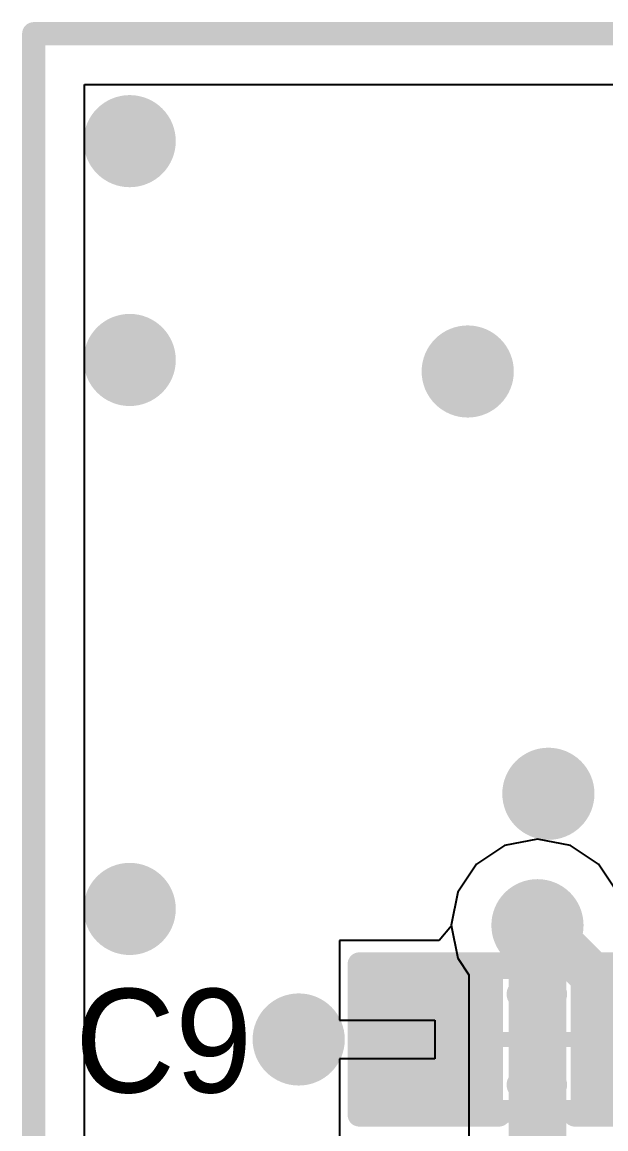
# Model space of a CAD drawing. Header units: millimetres. Extents: x 75.4 to 93.3, y 79.9 to 95.1.
# Drawn here: x 75.37 to 79.23, y 87.82 to 95.14 of the extents above; entities that cross this region are included whole.
import ezdxf

# ---------------------------------------------------------------- set-up
doc = ezdxf.new("R2010")
doc.units = ezdxf.units.MM
for name, color, linetype in [('BottomLayer', 5, 'Continuous'), ('KeepOutLayer', 6, 'Continuous'), ('Mechanical1', 6, 'Continuous'), ('Mechanical13', 56, 'Continuous'), ('Mechanical15', 56, 'Continuous'), ('MultiLayer', 9, 'Continuous'), ('TopLayer', 1, 'Continuous'), ('TopOverlay', 2, 'Continuous'), ('TopPaste', 8, 'Continuous'), ('TopSolder', 216, 'Continuous'), ('ViaHoleLayer', 16, 'Continuous')]:
    doc.layers.add(name, color=color, linetype=linetype)

# ---------------------------------------------------------------- blocks, each defined once
blk = doc.blocks.new('CAPC1608X06L_11')
at = {"layer": 'Mechanical13', "const_width": 0.1}
for points in [[(0.85, 0.45), (-0.85, 0.45)], [(-0.85, 0.45), (-0.85, -0.45)], [(0.85, 0.45), (0.85, -0.45)], [(0.85, -0.45), (-0.85, -0.45)]]:
    blk.add_lwpolyline(points, dxfattribs=at)
at = {"layer": 'Mechanical13', "const_width": 0.05}
for points in [[(-0.875, 0.45, 1), (-0.825, 0.45, 1)], [(-0.875, 0.45, 1), (-0.825, 0.45, 1)], [(0.825, 0.45, 1), (0.875, 0.45, 1)], [(0.825, 0.45, 1), (0.875, 0.45, 1)], [(-0.875, -0.45, 1), (-0.825, -0.45, 1)], [(-0.875, -0.45, 1), (-0.825, -0.45, 1)], [(0.825, -0.45, 1), (0.875, -0.45, 1)], [(0.825, -0.45, 1), (0.875, -0.45, 1)]]:
    blk.add_lwpolyline(points, format="xyb", close=True, dxfattribs=at)
at = {"layer": 'Mechanical15', "const_width": 0.1}
for points in [[(-1.175, 0.5), (-1.175, -0.5)], [(1.175, 0.5), (-1.175, 0.5)], [(1.175, 0.5), (1.175, -0.5)], [(0, 0.45), (0, -0.45)], [(0.45, 0), (-0.45, 0)], [(1.175, -0.5), (-1.175, -0.5)]]:
    blk.add_lwpolyline(points, dxfattribs=at)
at = {"layer": 'Mechanical15', "const_width": 0.05}
for points in [[(-1.2, 0.5, 1), (-1.15, 0.5, 1)], [(-1.2, 0.5, 1), (-1.15, 0.5, 1)], [(1.15, 0.5, 1), (1.2, 0.5, 1)], [(1.15, 0.5, 1), (1.2, 0.5, 1)], [(-0.025, 0.45, 1), (0.025, 0.45, 1)], [(-0.475, 0, 1), (-0.425, 0, 1)], [(0.425, 0, 1), (0.475, 0, 1)], [(-0.025, -0.45, 1), (0.025, -0.45, 1)], [(-1.2, -0.5, 1), (-1.15, -0.5, 1)], [(-1.2, -0.5, 1), (-1.15, -0.5, 1)], [(1.15, -0.5, 1), (1.2, -0.5, 1)], [(1.15, -0.5, 1), (1.2, -0.5, 1)]]:
    blk.add_lwpolyline(points, format="xyb", close=True, dxfattribs=at)
at = {"layer": 'TopLayer'}
for points in [[(-0.3, -0.4), (-0.3, 0.4), (-1.05, -0.4), (-1.05, 0.4)], [(1.05, -0.4), (1.05, 0.4), (0.3, -0.4), (0.3, 0.4)]]:
    blk.add_solid(points, dxfattribs=at)
at = {"layer": 'TopOverlay'}
for points, const_width in [([(-1.175, 0.5), (-1.175, -0.5)], 0.1524), ([(-0.25, 0.5), (-1.175, 0.5)], 0.1524), ([(1.175, 0.5), (0.25, 0.5)], 0.1524), ([(1.175, 0.5), (1.175, -0.5)], 0.1524), ([(0.1, 0.3), (-0.1, 0.3)], 0.2), ([(0.1, -0.3), (-0.1, -0.3)], 0.2), ([(-0.25, -0.5), (-1.175, -0.5)], 0.1524), ([(1.175, -0.5), (0.25, -0.5)], 0.1524)]:
    blk.add_lwpolyline(points, dxfattribs=dict(at, const_width=const_width))
for points, const_width in [([(-1.2131, 0.5, 1), (-1.1369, 0.5, 1)], 0.0762), ([(-1.2131, 0.5, 1), (-1.1369, 0.5, 1)], 0.0762), ([(-0.2881, 0.5, 1), (-0.2119, 0.5, 1)], 0.0762), ([(0.2119, 0.5, 1), (0.2881, 0.5, 1)], 0.0762), ([(1.1369, 0.5, 1), (1.2131, 0.5, 1)], 0.0762), ([(1.1369, 0.5, 1), (1.2131, 0.5, 1)], 0.0762), ([(-0.15, 0.3, 1), (-0.05, 0.3, 1)], 0.1), ([(0.05, 0.3, 1), (0.15, 0.3, 1)], 0.1), ([(-0.15, -0.3, 1), (-0.05, -0.3, 1)], 0.1), ([(0.05, -0.3, 1), (0.15, -0.3, 1)], 0.1), ([(-1.2131, -0.5, 1), (-1.1369, -0.5, 1)], 0.0762), ([(-1.2131, -0.5, 1), (-1.1369, -0.5, 1)], 0.0762), ([(-0.2881, -0.5, 1), (-0.2119, -0.5, 1)], 0.0762), ([(0.2119, -0.5, 1), (0.2881, -0.5, 1)], 0.0762), ([(1.1369, -0.5, 1), (1.2131, -0.5, 1)], 0.0762), ([(1.1369, -0.5, 1), (1.2131, -0.5, 1)], 0.0762)]:
    blk.add_lwpolyline(points, format="xyb", close=True, dxfattribs=dict(at, const_width=const_width))
at = {"layer": 'TopPaste'}
for points in [[(-0.3, -0.4), (-0.3, 0.4), (-1.05, -0.4), (-1.05, 0.4)], [(1.05, -0.4), (1.05, 0.4), (0.3, -0.4), (0.3, 0.4)]]:
    blk.add_solid(points, dxfattribs=at)
at = {"layer": 'TopSolder'}
for points in [[(-0.2238, -0.4762), (-0.2238, 0.4762), (-1.1262, -0.4762), (-1.1262, 0.4762)], [(1.1262, -0.4762), (1.1262, 0.4762), (0.2238, -0.4762), (0.2238, 0.4762)]]:
    blk.add_solid(points, dxfattribs=at)

msp = doc.modelspace()

# ---------------------------------------------------------------- linework, layer by layer
at = {"layer": 'BottomLayer'}
for p, q in [((75.7812, 80.2911), (75.7812, 94.7307)), ((75.7812, 94.7307), (92.8879, 94.7307)), ((78.7759, 89.7384), (78.5579, 89.695)), ((78.994, 89.695), (78.7759, 89.7384)), ((78.5579, 89.695), (78.3731, 89.5715)), ((79.1788, 89.5715), (78.994, 89.695)), ((78.3731, 89.5715), (78.2495, 89.3866)), ((79.3023, 89.3866), (79.1788, 89.5715)), ((78.2495, 89.3866), (78.2062, 89.1686)), ((78.2062, 89.1686), (78.2495, 88.9506)), ((78.2495, 88.9506), (78.3227, 88.8411)), ((78.3227, 88.8411), (78.3227, 86.9307))]:
    msp.add_line(p, q, dxfattribs=at)
for points, const_width in [([(75.9271, 94.3562, 1), (76.2319, 94.3562, 1)], 0.3048), ([(75.9271, 92.9084, 1), (76.2319, 92.9084, 1)], 0.3048), ([(78.1623, 92.8322, 1), (78.4671, 92.8322, 1)], 0.3048), ([(78.6957, 90.0382, 1), (79.0005, 90.0382, 1)], 0.3048), ([(75.9271, 89.2762, 1), (76.2319, 89.2762, 1)], 0.3048), ([(78.6235, 89.1686, 1), (78.9283, 89.1686, 1)], 0.3048), ([(78.6807, 89.1686, 1), (78.8712, 89.1686, 1)], 0.1905), ([(78.7124, 89.1686, 1), (78.8394, 89.1686, 1)], 0.127), ([(79.0366, 88.8444, 1), (79.1636, 88.8444, 1)], 0.127), ([(79.0366, 88.8444, 1), (79.1636, 88.8444, 1)], 0.127), ([(77.0447, 88.4126, 1), (77.3495, 88.4126, 1)], 0.3048)]:
    msp.add_lwpolyline(points, format="xyb", close=True, dxfattribs=dict(at, const_width=const_width))
for points, const_width in [([(78.7759, 86.9307), (78.7759, 89.1686)], 0.381), ([(78.7759, 89.1686), (79.1001, 88.8444)], 0.254), ([(79.1001, 88.8444), (86.7726, 88.8444)], 0.254)]:
    msp.add_lwpolyline(points, dxfattribs=dict(at, const_width=const_width))
at = {"layer": 'KeepOutLayer', "const_width": 0.1524}
for points in [[(75.4445, 79.9544), (75.4445, 95.0674)], [(75.4445, 95.0674), (93.2245, 95.0674)]]:
    msp.add_lwpolyline(points, dxfattribs=at)
at = {"layer": 'KeepOutLayer', "const_width": 0.0762}
msp.add_lwpolyline([(75.4064, 95.0674, 1), (75.4826, 95.0674, 1)], format="xyb", close=True, dxfattribs=at)
msp.add_lwpolyline([(75.4064, 95.0674, 1), (75.4826, 95.0674, 1)], format="xyb", close=True, dxfattribs=at)
at = {"layer": 'Mechanical1', "const_width": 0.1524}
for points in [[(75.4445, 95.0674), (93.2245, 95.0674)], [(75.4445, 79.9544), (75.4445, 95.0674)]]:
    msp.add_lwpolyline(points, dxfattribs=at)
at = {"layer": 'Mechanical1', "const_width": 0.0762}
msp.add_lwpolyline([(75.4064, 95.0674, 1), (75.4826, 95.0674, 1)], format="xyb", close=True, dxfattribs=at)
msp.add_lwpolyline([(75.4064, 95.0674, 1), (75.4826, 95.0674, 1)], format="xyb", close=True, dxfattribs=at)
at = {"layer": 'MultiLayer', "const_width": 0.3048}
for points in [[(75.9271, 94.3562, 1), (76.2319, 94.3562, 1)], [(75.9271, 92.9084, 1), (76.2319, 92.9084, 1)], [(78.1623, 92.8322, 1), (78.4671, 92.8322, 1)], [(78.6957, 90.0382, 1), (79.0005, 90.0382, 1)], [(75.9271, 89.2762, 1), (76.2319, 89.2762, 1)], [(78.6235, 89.1686, 1), (78.9283, 89.1686, 1)], [(77.0447, 88.4126, 1), (77.3495, 88.4126, 1)]]:
    msp.add_lwpolyline(points, format="xyb", close=True, dxfattribs=at)
at = {"layer": 'TopLayer'}
for p, q in [((75.7812, 87.1146), (75.7812, 94.7307)), ((75.7812, 94.7307), (80.8305, 94.7307)), ((78.7759, 89.7384), (78.5579, 89.695)), ((78.994, 89.695), (78.7759, 89.7384)), ((78.5579, 89.695), (78.3731, 89.5715)), ((79.1788, 89.5715), (78.994, 89.695)), ((78.3731, 89.5715), (78.2495, 89.3866)), ((79.3023, 89.3866), (79.1788, 89.5715)), ((78.2495, 89.3866), (78.2062, 89.1686)), ((78.2069, 89.1648), (78.1264, 89.0666)), ((78.2062, 89.1686), (78.2069, 89.1648)), ((78.1264, 89.0666), (77.4679, 89.0666)), ((77.4679, 89.0666), (77.4679, 88.5396)), ((77.4679, 88.5396), (78.0969, 88.5396)), ((78.0969, 88.5396), (78.0969, 88.2856)), ((78.0969, 88.2856), (77.4679, 88.2856)), ((77.4679, 88.2856), (77.4679, 87.7586))]:
    msp.add_line(p, q, dxfattribs=at)
for points, const_width in [([(75.9271, 94.3562, 1), (76.2319, 94.3562, 1)], 0.3048), ([(75.9271, 92.9084, 1), (76.2319, 92.9084, 1)], 0.3048), ([(78.1623, 92.8322, 1), (78.4671, 92.8322, 1)], 0.3048), ([(78.6957, 90.0382, 1), (79.0005, 90.0382, 1)], 0.3048), ([(75.9271, 89.2762, 1), (76.2319, 89.2762, 1)], 0.3048), ([(78.6235, 89.1686, 1), (78.9283, 89.1686, 1)], 0.3048), ([(78.7188, 89.1686, 1), (78.8331, 89.1686, 1)], 0.1143), ([(78.8018, 89.1686, 1), (78.9161, 89.1686, 1)], 0.1143), ([(78.8018, 89.1686, 1), (78.9161, 89.1686, 1)], 0.1143), ([(77.0447, 88.4126, 1), (77.3495, 88.4126, 1)], 0.3048)]:
    msp.add_lwpolyline(points, format="xyb", close=True, dxfattribs=dict(at, const_width=const_width))
at = {"layer": 'TopLayer', "const_width": 0.2286}
for points in [[(78.7759, 89.1686), (78.8589, 89.1686)], [(78.8589, 89.1686), (79.4509, 88.5766)]]:
    msp.add_lwpolyline(points, dxfattribs=at)
at = {"layer": 'ViaHoleLayer', "const_width": 0.1524}
for points in [[(76.0033, 94.3562, 1), (76.1557, 94.3562, 1)], [(76.0033, 92.9084, 1), (76.1557, 92.9084, 1)], [(78.2385, 92.8322, 1), (78.3909, 92.8322, 1)], [(78.7719, 90.0382, 1), (78.9243, 90.0382, 1)], [(76.0033, 89.2762, 1), (76.1557, 89.2762, 1)], [(78.6997, 89.1686, 1), (78.8521, 89.1686, 1)], [(77.1209, 88.4126, 1), (77.2733, 88.4126, 1)]]:
    msp.add_lwpolyline(points, format="xyb", close=True, dxfattribs=at)

# ---------------------------------------------------------------- block references
at = {"rotation": 180}
msp.add_blockref('CAPC1608X06L_11', (78.7719, 88.4126), dxfattribs=at)

# ---------------------------------------------------------------- texts
at = {"layer": 'TopOverlay'}
msp.add_text('C9', height=0.6858, dxfattribs=at).set_placement((75.7174, 88.0618))

doc.saveas('drawing.dxf')
